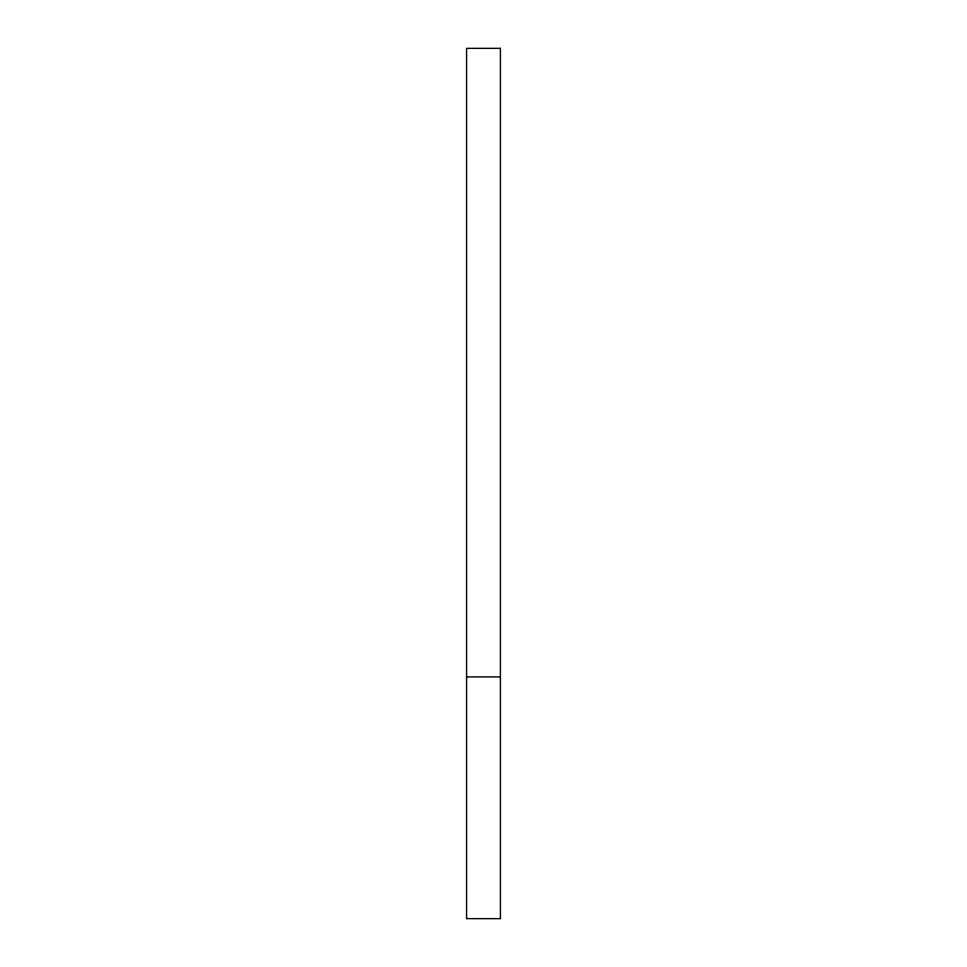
<?xml version="1.0" encoding="UTF-8"?>
<svg xmlns="http://www.w3.org/2000/svg" width="967" height="967" viewBox="0 0 967 967"><rect width="100%" height="100%" fill="white"/><g stroke="black" fill="none" stroke-linecap="round" stroke-linejoin="round"><path stroke-width="1.45" d="M466.577 676.9L500.423 676.9M500.423 48.35L466.577 48.35L466.577 918.65L500.423 918.65L500.423 48.35"/></g></svg>
